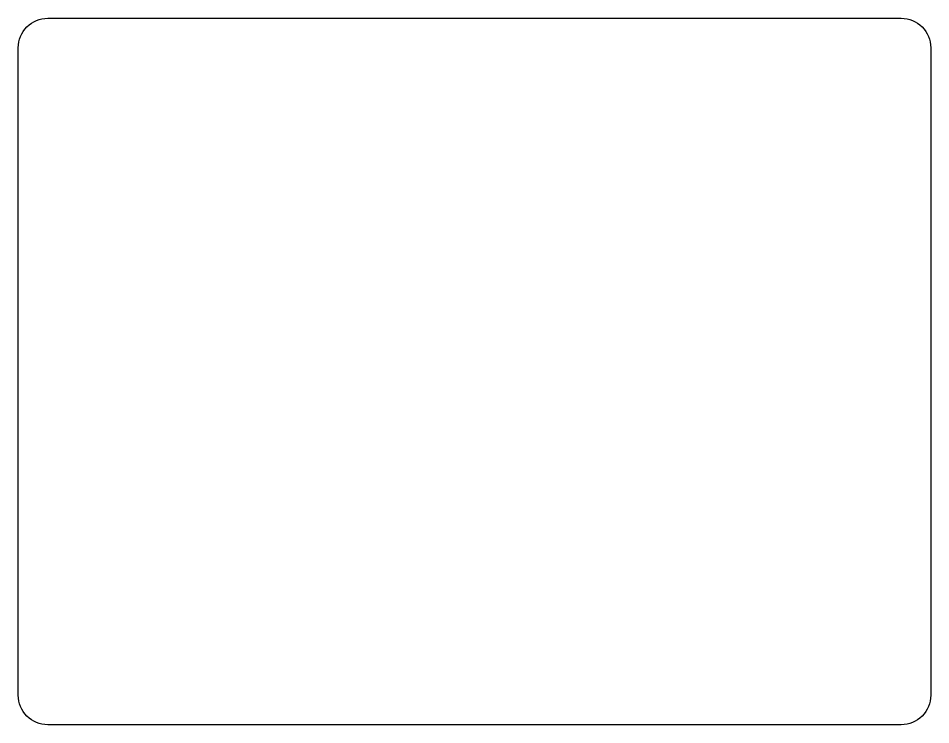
# Model space of a CAD drawing. Header units: inches. Extents: x 0 to 15.5, y 0 to 12.
import ezdxf

# ---------------------------------------------------------------- set-up
doc = ezdxf.new("R2010")
doc.units = ezdxf.units.IN
doc.header["$MEASUREMENT"] = 0

msp = doc.modelspace()

# ---------------------------------------------------------------- linework, layer by layer
msp.add_lwpolyline([(0, 0.5), (0, 11.5, -0.414214), (0.5, 12), (15, 12, -0.414214), (15.5, 11.5), (15.5, 0.5, -0.414214), (15, 0), (0.5, 0, -0.414214)], format="xyb", close=True)

doc.saveas('drawing.dxf')
